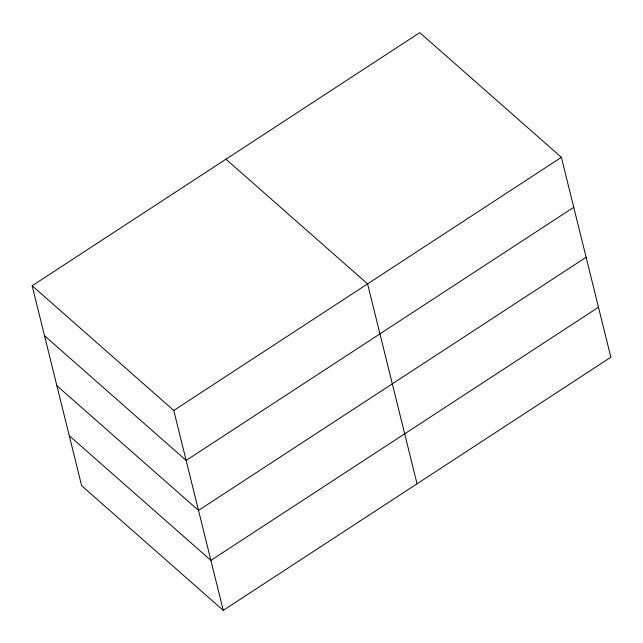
<?xml version="1.0" encoding="UTF-8"?>
<svg xmlns="http://www.w3.org/2000/svg" width="643" height="643" viewBox="0 0 643 643"><rect width="100%" height="100%" fill="white"/><g stroke="black" fill="none" stroke-linecap="round" stroke-linejoin="round"><path stroke-width="0.96" d="M32.15 285.765L419.75 32.64L561.379 157.326L610.85 357.235L223.25 610.36L81.621 485.674L32.15 285.765L173.779 410.451L223.25 610.36M173.779 410.451L561.379 157.326M573.749 207.303L186.148 460.428L44.52 335.742M586.111 257.28L198.518 510.405L56.889 385.72M598.48 307.258L210.88 560.383L69.251 435.697M225.95 159.199L367.579 283.893L417.05 483.801"/></g></svg>
